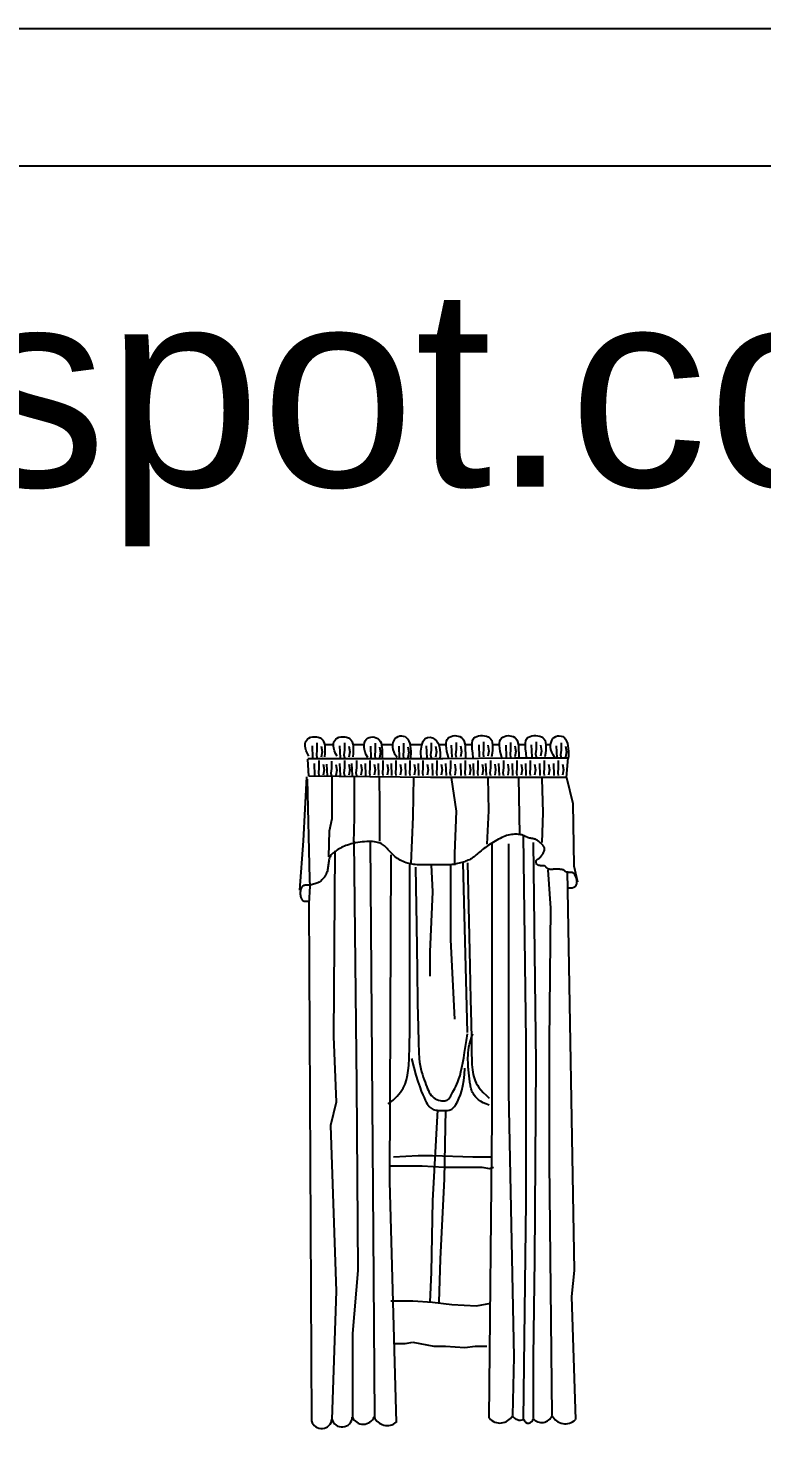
# Model space of a CAD drawing. Header units: inches. Extents: x 3.4 to 45.9, y 7.2 to 32.
# Drawn here: x 32.403 to 34.196, y 28.547 to 32.034 of the extents above; entities that cross this region are included whole.
import ezdxf

# ---------------------------------------------------------------- set-up
doc = ezdxf.new("R2010")
doc.units = ezdxf.units.IN
doc.header["$MEASUREMENT"] = 0
for name, color, linetype in [('02', 2, 'Continuous'), ('4', 4, 'Continuous'), ('kadrbm', 4, 'Continuous')]:
    doc.layers.add(name, color=color, linetype=linetype)
doc.styles.add('bmmm', font='swissel.ttf')

# ---------------------------------------------------------------- blocks, each defined once
blk = doc.blocks.new('kadrbm')
at = {"layer": 'kadrbm', "color": 4}
blk.add_lwpolyline([(0, 0), (0, 24.7972), (21, 24.7972), (21, 0), (0, 0)], close=True, dxfattribs=at)
blk.add_lwpolyline([(20.6631, 0.3257), (20.6631, 24.4603), (0.3369, 24.4603), (0.3369, 0.3257), (20.6631, 0.3257)], dxfattribs=at)
at = {"layer": 'kadrbm', "color": 211, "true_color": 0xf674fb, "style": 'bmmm'}
blk.add_text('www.cad-libraries.blogspot.com', height=0.485134, dxfattribs=at).set_placement((0.5726, 23.6772))

msp = doc.modelspace()

# ---------------------------------------------------------------- linework, layer by layer
at = {"layer": '02'}
for p, q in [((33.0967, 30.2802), (33.0979, 30.2507)), ((33.1085, 30.2696), (33.1073, 30.2578)), ((33.1085, 30.2872), (33.1085, 30.2696)), ((33.1191, 30.279), (33.1214, 30.2648)), ((33.1214, 30.2648), (33.1191, 30.2519)), ((33.1638, 30.2802), (33.165, 30.2507)), ((33.1756, 30.2696), (33.1745, 30.2578)), ((33.1756, 30.2872), (33.1756, 30.2696)), ((33.1862, 30.279), (33.1886, 30.2648)), ((33.1886, 30.2648), (33.1862, 30.2519)), ((33.2392, 30.279), (33.2404, 30.2495)), ((33.251, 30.2684), (33.2498, 30.2566)), ((33.251, 30.286), (33.251, 30.2684)), ((33.2616, 30.2778), (33.264, 30.2637)), ((33.264, 30.2637), (33.2616, 30.2507)), ((33.3087, 30.279), (33.3099, 30.2495)), ((33.3205, 30.2684), (33.3193, 30.2566)), ((33.3205, 30.286), (33.3205, 30.2684)), ((33.3311, 30.2778), (33.3335, 30.2637)), ((33.3335, 30.2637), (33.3311, 30.2507)), ((33.3631, 30.2475), (33.3628, 30.2667)), ((33.3759, 30.2802), (33.3771, 30.2507)), ((33.3877, 30.2696), (33.3865, 30.2578)), ((33.3877, 30.2872), (33.3877, 30.2696)), ((33.3983, 30.279), (33.4006, 30.2648)), ((33.4006, 30.2648), (33.3983, 30.2519)), ((33.4371, 30.2813), (33.4383, 30.2519)), ((33.4489, 30.2707), (33.4477, 30.259)), ((33.4489, 30.2884), (33.4489, 30.2707)), ((33.4595, 30.2802), (33.4619, 30.266)), ((33.4619, 30.266), (33.4595, 30.2531)), ((33.5043, 30.2825), (33.5055, 30.2531)), ((33.5161, 30.2719), (33.5149, 30.2601)), ((33.5161, 30.2896), (33.5161, 30.2719)), ((33.5267, 30.2813), (33.529, 30.2672)), ((33.529, 30.2672), (33.5267, 30.2542)), ((33.5703, 30.2813), (33.5714, 30.2519)), ((33.582, 30.2707), (33.5809, 30.259)), ((33.582, 30.2884), (33.582, 30.2707)), ((33.5926, 30.2802), (33.595, 30.266)), ((33.595, 30.266), (33.5926, 30.2531)), ((33.6327, 30.2825), (33.6339, 30.2531)), ((33.6445, 30.2719), (33.6433, 30.2601)), ((33.6445, 30.2896), (33.6445, 30.2719)), ((33.6551, 30.2813), (33.6574, 30.2672)), ((33.6574, 30.2672), (33.6551, 30.2542)), ((33.6939, 30.2802), (33.6951, 30.2507)), ((33.7057, 30.2696), (33.7045, 30.2578)), ((33.7057, 30.2872), (33.7057, 30.2696)), ((33.7163, 30.279), (33.7187, 30.2648)), ((33.7187, 30.2648), (33.7163, 30.2519)), ((33.1014, 30.2366), (33.1026, 30.2072)), ((33.1073, 30.2578), (33.1085, 30.2507)), ((33.1132, 30.2437), (33.1132, 30.226)), ((33.1238, 30.2354), (33.1262, 30.2213)), ((33.132, 30.2354), (33.1332, 30.206)), ((33.1438, 30.2425), (33.1438, 30.2248)), ((33.1544, 30.2342), (33.1568, 30.2201)), ((33.1638, 30.2366), (33.165, 30.2072)), ((33.1745, 30.2578), (33.1756, 30.2507)), ((33.1756, 30.2437), (33.1756, 30.226)), ((33.1862, 30.2354), (33.1886, 30.2213)), ((33.1933, 30.2366), (33.1945, 30.2072)), ((33.2051, 30.2437), (33.2051, 30.226)), ((33.2157, 30.2354), (33.218, 30.2213)), ((33.2263, 30.2366), (33.2275, 30.2072)), ((33.2381, 30.2437), (33.2381, 30.226)), ((33.2487, 30.2354), (33.251, 30.2213)), ((33.2498, 30.2566), (33.251, 30.2495)), ((33.2581, 30.2366), (33.2593, 30.2072)), ((33.2699, 30.2437), (33.2699, 30.226)), ((33.2805, 30.2354), (33.2828, 30.2213)), ((33.2899, 30.2366), (33.2911, 30.2072)), ((33.3017, 30.2437), (33.3017, 30.226)), ((33.3123, 30.2354), (33.3146, 30.2213)), ((33.3193, 30.2566), (33.3205, 30.2495)), ((33.3241, 30.2366), (33.3252, 30.2072)), ((33.3358, 30.2437), (33.3358, 30.226)), ((33.3464, 30.2354), (33.3488, 30.2213)), ((33.3559, 30.2366), (33.357, 30.2072)), ((33.3676, 30.2437), (33.3676, 30.226)), ((33.3782, 30.2354), (33.3806, 30.2213)), ((33.3865, 30.2578), (33.3877, 30.2507)), ((33.39, 30.2366), (33.3912, 30.2072)), ((33.4018, 30.2437), (33.4018, 30.226)), ((33.4124, 30.2354), (33.4148, 30.2213)), ((33.423, 30.2366), (33.4242, 30.2072)), ((33.431, 30.2475), (33.4283, 30.2575)), ((33.4348, 30.2437), (33.4348, 30.226)), ((33.4454, 30.2354), (33.4477, 30.2213)), ((33.4477, 30.259), (33.4489, 30.2519)), ((33.4595, 30.2366), (33.4607, 30.2072)), ((33.4713, 30.2437), (33.4713, 30.226)), ((33.4819, 30.2354), (33.4843, 30.2213)), ((33.4902, 30.2366), (33.4913, 30.2072)), ((33.5019, 30.2437), (33.5019, 30.226)), ((33.5125, 30.2354), (33.5149, 30.2213)), ((33.5149, 30.2601), (33.5161, 30.2531)), ((33.5208, 30.2366), (33.522, 30.2072)), ((33.5326, 30.2437), (33.5326, 30.226)), ((33.5432, 30.2354), (33.5455, 30.2213)), ((33.5526, 30.2366), (33.5538, 30.2072)), ((33.5614, 30.2475), (33.5587, 30.2575)), ((33.5644, 30.2437), (33.5644, 30.226)), ((33.575, 30.2354), (33.5773, 30.2213)), ((33.5809, 30.259), (33.582, 30.2519)), ((33.5856, 30.2366), (33.5867, 30.2072)), ((33.5973, 30.2437), (33.5973, 30.226)), ((33.608, 30.2354), (33.6103, 30.2213)), ((33.6186, 30.2366), (33.6197, 30.2072)), ((33.6303, 30.2437), (33.6303, 30.226)), ((33.6409, 30.2354), (33.6433, 30.2213)), ((33.6433, 30.2601), (33.6445, 30.2531)), ((33.6527, 30.2366), (33.6539, 30.2072)), ((33.6645, 30.2437), (33.6645, 30.226)), ((33.6751, 30.2354), (33.6775, 30.2213)), ((33.6869, 30.2366), (33.6881, 30.2072)), ((33.6987, 30.2437), (33.6987, 30.226)), ((33.7045, 30.2578), (33.7057, 30.2507)), ((33.7093, 30.2354), (33.7116, 30.2213)), ((33.0846, 30.1986), (33.09, 29.9542)), ((33.3861, 30.2027), (33.0887, 30.2054)), ((33.1132, 30.226), (33.112, 30.2142)), ((33.112, 30.2142), (33.1132, 30.2072)), ((33.1262, 30.2213), (33.1238, 30.2083)), ((33.1438, 30.2248), (33.1426, 30.213)), ((33.1426, 30.213), (33.1438, 30.206)), ((33.1457, 30.1022), (33.1457, 30.204)), ((33.1568, 30.2201), (33.1544, 30.2072)), ((33.1756, 30.226), (33.1745, 30.2142)), ((33.1745, 30.2142), (33.1756, 30.2072)), ((33.1886, 30.2213), (33.1862, 30.2083)), ((33.2001, 30.1049), (33.2001, 30.2054)), ((33.2051, 30.226), (33.2039, 30.2142)), ((33.2039, 30.2142), (33.2051, 30.2072)), ((33.218, 30.2213), (33.2157, 30.2083)), ((33.2381, 30.226), (33.2369, 30.2142)), ((33.2369, 30.2142), (33.2381, 30.2072)), ((33.251, 30.2213), (33.2487, 30.2083)), ((33.2625, 30.1375), (33.2612, 30.2027)), ((33.2699, 30.226), (33.2687, 30.2142)), ((33.2687, 30.2142), (33.2699, 30.2072)), ((33.2828, 30.2213), (33.2805, 30.2083)), ((33.3017, 30.226), (33.3005, 30.2142)), ((33.3005, 30.2142), (33.3017, 30.2072)), ((33.3146, 30.2213), (33.3123, 30.2083)), ((33.3358, 30.226), (33.3347, 30.2142)), ((33.3347, 30.2142), (33.3358, 30.2072)), ((33.344, 30.1063), (33.3454, 30.204)), ((33.3488, 30.2213), (33.3464, 30.2083)), ((33.3676, 30.226), (33.3665, 30.2142)), ((33.3665, 30.2142), (33.3676, 30.2072)), ((33.3806, 30.2213), (33.3782, 30.2083)), ((33.7176, 30.2027), (33.3861, 30.2027)), ((33.4018, 30.226), (33.4006, 30.2142)), ((33.4006, 30.2142), (33.4018, 30.2072)), ((33.4148, 30.2213), (33.4124, 30.2083)), ((33.4348, 30.226), (33.4336, 30.2142)), ((33.4336, 30.2142), (33.4348, 30.2072)), ((33.4364, 30.2027), (33.4486, 30.1198)), ((33.4477, 30.2213), (33.4454, 30.2083)), ((33.4713, 30.226), (33.4701, 30.2142)), ((33.4701, 30.2142), (33.4713, 30.2072)), ((33.4843, 30.2213), (33.4819, 30.2083)), ((33.5019, 30.226), (33.5008, 30.2142)), ((33.5008, 30.2142), (33.5019, 30.2072)), ((33.5149, 30.2213), (33.5125, 30.2083)), ((33.5288, 30.1212), (33.5274, 30.2027)), ((33.5326, 30.226), (33.5314, 30.2142)), ((33.5314, 30.2142), (33.5326, 30.2072)), ((33.5455, 30.2213), (33.5432, 30.2083)), ((33.5644, 30.226), (33.5632, 30.2142)), ((33.5632, 30.2142), (33.5644, 30.2072)), ((33.5773, 30.2213), (33.575, 30.2083)), ((33.5973, 30.226), (33.5962, 30.2142)), ((33.5962, 30.2142), (33.5973, 30.2072)), ((33.6048, 30.0628), (33.6021, 30.2027)), ((33.6103, 30.2213), (33.608, 30.2083)), ((33.6303, 30.226), (33.6292, 30.2142)), ((33.6292, 30.2142), (33.6303, 30.2072)), ((33.6433, 30.2213), (33.6409, 30.2083)), ((33.6619, 30.1158), (33.6592, 30.1999)), ((33.6645, 30.226), (33.6633, 30.2142)), ((33.6633, 30.2142), (33.6645, 30.2072)), ((33.6775, 30.2213), (33.6751, 30.2083)), ((33.6987, 30.226), (33.6975, 30.2142)), ((33.6975, 30.2142), (33.6987, 30.2072)), ((33.7116, 30.2213), (33.7093, 30.2083)), ((33.2625, 30.0465), (33.2625, 30.1375)), ((33.1389, 30.0723), (33.1457, 30.1022)), ((33.1987, 30.0424), (33.2001, 30.1049)), ((33.3386, 29.9922), (33.344, 30.1063)), ((33.4486, 30.1198), (33.4446, 30.0167)), ((33.5247, 30.0397), (33.5288, 30.1212)), ((33.6592, 30.0438), (33.6619, 30.1158)), ((33.1376, 30.0085), (33.1389, 30.0723)), ((33.5567, 30.0536), (33.5527, 30.0515)), ((33.5606, 30.0556), (33.5567, 30.0536)), ((33.5646, 30.0574), (33.5606, 30.0556)), ((33.5685, 30.0589), (33.5646, 30.0574)), ((33.5724, 30.0603), (33.5685, 30.0589)), ((33.5763, 30.0615), (33.5724, 30.0603)), ((33.5802, 30.0624), (33.5763, 30.0615)), ((33.5841, 30.063), (33.5802, 30.0624)), ((33.5879, 30.0634), (33.5841, 30.063)), ((33.5915, 30.0637), (33.5879, 30.0634)), ((33.5951, 30.0638), (33.5915, 30.0637)), ((33.5984, 30.0637), (33.5951, 30.0638)), ((33.6015, 30.0634), (33.5984, 30.0637)), ((33.6044, 30.063), (33.6015, 30.0634)), ((33.607, 30.0626), (33.6044, 30.063)), ((33.6093, 30.062), (33.607, 30.0626)), ((33.6113, 30.0614), (33.6093, 30.062)), ((33.6132, 30.0607), (33.6113, 30.0614)), ((33.6149, 30.06), (33.6132, 30.0607)), ((33.6204, 29.5587), (33.6137, 30.0603)), ((33.6164, 30.0593), (33.6149, 30.06)), ((33.6178, 30.0585), (33.6164, 30.0593)), ((33.6191, 30.0578), (33.6178, 30.0585)), ((33.6204, 30.0572), (33.6191, 30.0578)), ((33.6216, 30.0566), (33.6204, 30.0572)), ((33.6227, 30.056), (33.6216, 30.0566)), ((33.6239, 30.0555), (33.6227, 30.056)), ((33.6251, 30.055), (33.6239, 30.0555)), ((33.6264, 30.0546), (33.6251, 30.055)), ((33.6277, 30.0543), (33.6264, 30.0546)), ((33.6291, 30.054), (33.6277, 30.0543)), ((33.6306, 30.0538), (33.6291, 30.054)), ((33.6321, 30.0536), (33.6306, 30.0538)), ((33.6338, 30.0534), (33.6321, 30.0536)), ((33.6355, 30.0531), (33.6338, 30.0534)), ((33.6373, 30.0528), (33.6355, 30.0531)), ((33.1496, 30.0191), (33.1473, 30.0172)), ((33.152, 30.0235), (33.1487, 29.5688)), ((33.152, 30.021), (33.1496, 30.0191)), ((33.1545, 30.0227), (33.152, 30.021)), ((33.1572, 30.0245), (33.1545, 30.0227)), ((33.16, 30.0262), (33.1572, 30.0245)), ((33.1628, 30.0279), (33.16, 30.0262)), ((33.1658, 30.0295), (33.1628, 30.0279)), ((33.1689, 30.0312), (33.1658, 30.0295)), ((33.1721, 30.0328), (33.1689, 30.0312)), ((33.1756, 30.0344), (33.1721, 30.0328)), ((33.1794, 30.036), (33.1756, 30.0344)), ((33.1834, 30.0374), (33.1794, 30.036)), ((33.1878, 30.0388), (33.1834, 30.0374)), ((33.1926, 30.0401), (33.1878, 30.0388)), ((33.1977, 30.0414), (33.1926, 30.0401)), ((33.203, 30.0425), (33.1977, 30.0414)), ((33.1989, 30.0469), (33.2055, 29.4517)), ((33.2084, 30.0434), (33.203, 30.0425)), ((33.2139, 30.0443), (33.2084, 30.0434)), ((33.2194, 30.045), (33.2139, 30.0443)), ((33.2249, 30.0455), (33.2194, 30.045)), ((33.2302, 30.0458), (33.2249, 30.0455)), ((33.2352, 30.046), (33.2302, 30.0458)), ((33.24, 30.046), (33.2352, 30.046)), ((33.239, 30.0469), (33.2457, 29.0872)), ((33.2446, 30.0457), (33.24, 30.046)), ((33.2489, 30.0453), (33.2446, 30.0457)), ((33.253, 30.0447), (33.2489, 30.0453)), ((33.2567, 30.0439), (33.253, 30.0447)), ((33.2602, 30.0429), (33.2567, 30.0439)), ((33.2634, 30.0418), (33.2602, 30.0429)), ((33.2664, 30.0404), (33.2634, 30.0418)), ((33.269, 30.0389), (33.2664, 30.0404)), ((33.2715, 30.0372), (33.269, 30.0389)), ((33.2738, 30.0353), (33.2715, 30.0372)), ((33.276, 30.0333), (33.2738, 30.0353)), ((33.2781, 30.0312), (33.276, 30.0333)), ((33.2801, 30.0289), (33.2781, 30.0312)), ((33.2822, 30.0266), (33.2801, 30.0289)), ((33.2844, 30.0242), (33.2822, 30.0266)), ((33.2866, 30.0217), (33.2844, 30.0242)), ((33.2889, 30.0192), (33.2866, 30.0217)), ((33.2914, 30.0167), (33.2889, 30.0192)), ((33.507, 30.0208), (33.504, 30.0181)), ((33.5101, 30.0234), (33.507, 30.0208)), ((33.5134, 30.0262), (33.5101, 30.0234)), ((33.5169, 30.0289), (33.5134, 30.0262)), ((33.5206, 30.0316), (33.5169, 30.0289)), ((33.5244, 30.0343), (33.5206, 30.0316)), ((33.5283, 30.0369), (33.5244, 30.0343)), ((33.5323, 30.0395), (33.5283, 30.0369)), ((33.5364, 30.0421), (33.5323, 30.0395)), ((33.5405, 30.0446), (33.5364, 30.0421)), ((33.5368, 29.3681), (33.5368, 30.0402)), ((33.5446, 30.047), (33.5405, 30.0446)), ((33.5487, 30.0493), (33.5446, 30.047)), ((33.5527, 30.0515), (33.5487, 30.0493)), ((33.5769, 30.0402), (33.5769, 29.4317)), ((33.6371, 30.0436), (33.6438, 29.5052)), ((33.6391, 30.0525), (33.6373, 30.0528)), ((33.6409, 30.0519), (33.6391, 30.0525)), ((33.6427, 30.0513), (33.6409, 30.0519)), ((33.6444, 30.0504), (33.6427, 30.0513)), ((33.6462, 30.0494), (33.6444, 30.0504)), ((33.6479, 30.0483), (33.6462, 30.0494)), ((33.6496, 30.047), (33.6479, 30.0483)), ((33.6512, 30.0457), (33.6496, 30.047)), ((33.6529, 30.0443), (33.6512, 30.0457)), ((33.6545, 30.0429), (33.6529, 30.0443)), ((33.656, 30.0415), (33.6545, 30.0429)), ((33.6575, 30.0402), (33.656, 30.0415)), ((33.6589, 30.0389), (33.6575, 30.0402)), ((33.6603, 30.0376), (33.6589, 30.0389)), ((33.6615, 30.0362), (33.6603, 30.0376)), ((33.6626, 30.0348), (33.6615, 30.0362)), ((33.6618, 30.0169), (33.6627, 30.0188)), ((33.6635, 30.0334), (33.6626, 30.0348)), ((33.6627, 30.0188), (33.6635, 30.0208)), ((33.6641, 30.0319), (33.6635, 30.0334)), ((33.6635, 30.0208), (33.6641, 30.0227)), ((33.6646, 30.0302), (33.6641, 30.0319)), ((33.6641, 30.0227), (33.6646, 30.0247)), ((33.6648, 30.0285), (33.6646, 30.0302)), ((33.6646, 30.0247), (33.6648, 30.0266)), ((33.6648, 30.0266), (33.6648, 30.0285)), ((33.1359, 29.9857), (33.1355, 29.9829)), ((33.1362, 29.9886), (33.1359, 29.9857)), ((33.1366, 29.9915), (33.1362, 29.9886)), ((33.1369, 29.9944), (33.1366, 29.9915)), ((33.1374, 29.9973), (33.1369, 29.9944)), ((33.1379, 30.0002), (33.1374, 29.9973)), ((33.1386, 30.003), (33.1379, 30.0002)), ((33.1395, 30.0057), (33.1386, 30.003)), ((33.1406, 30.0083), (33.1395, 30.0057)), ((33.1419, 30.0108), (33.1406, 30.0083)), ((33.1434, 30.0131), (33.1419, 30.0108)), ((33.1453, 30.0152), (33.1434, 30.0131)), ((33.1473, 30.0172), (33.1453, 30.0152)), ((33.2892, 30.0135), (33.2858, 29.2143)), ((33.2939, 30.0142), (33.2914, 30.0167)), ((33.2966, 30.0117), (33.2939, 30.0142)), ((33.2994, 30.0093), (33.2966, 30.0117)), ((33.3024, 30.0069), (33.2994, 30.0093)), ((33.3055, 30.0047), (33.3024, 30.0069)), ((33.3088, 30.0026), (33.3055, 30.0047)), ((33.3122, 30.0006), (33.3088, 30.0026)), ((33.3157, 29.9987), (33.3122, 30.0006)), ((33.3193, 29.997), (33.3157, 29.9987)), ((33.3229, 29.9955), (33.3193, 29.997)), ((33.3266, 29.9941), (33.3229, 29.9955)), ((33.3302, 29.9929), (33.3266, 29.9941)), ((33.3339, 29.9919), (33.3302, 29.9929)), ((33.3375, 29.991), (33.3339, 29.9919)), ((33.336, 29.8462), (33.336, 29.9934)), ((33.3413, 29.9904), (33.3375, 29.991)), ((33.3451, 29.9898), (33.3413, 29.9904)), ((33.3491, 29.9894), (33.3451, 29.9898)), ((33.3533, 29.9891), (33.3491, 29.9894)), ((33.3494, 29.9834), (33.3516, 29.8409)), ((33.3577, 29.9889), (33.3533, 29.9891)), ((33.3624, 29.9888), (33.3577, 29.9889)), ((33.3674, 29.9888), (33.3624, 29.9888)), ((33.3726, 29.9888), (33.3674, 29.9888)), ((33.378, 29.9888), (33.3726, 29.9888)), ((33.3835, 29.9888), (33.378, 29.9888)), ((33.389, 29.9889), (33.3835, 29.9888)), ((33.3878, 29.9892), (33.391, 29.9226)), ((33.3945, 29.989), (33.389, 29.9889)), ((33.3998, 29.989), (33.3945, 29.989)), ((33.4049, 29.989), (33.3998, 29.989)), ((33.4098, 29.989), (33.4049, 29.989)), ((33.4144, 29.989), (33.4098, 29.989)), ((33.4188, 29.989), (33.4144, 29.989)), ((33.423, 29.9889), (33.4188, 29.989)), ((33.4271, 29.989), (33.423, 29.9889)), ((33.431, 29.989), (33.4271, 29.989)), ((33.4348, 29.9892), (33.431, 29.989)), ((33.4384, 29.9895), (33.4348, 29.9892)), ((33.4354, 29.9892), (33.4354, 29.8052)), ((33.4421, 29.9899), (33.4384, 29.9895)), ((33.4456, 29.9904), (33.4421, 29.9899)), ((33.4446, 30.0167), (33.4446, 29.9881)), ((33.4491, 29.991), (33.4456, 29.9904)), ((33.4526, 29.9918), (33.4491, 29.991)), ((33.456, 29.9926), (33.4526, 29.9918)), ((33.4593, 29.9934), (33.456, 29.9926)), ((33.4626, 29.9944), (33.4593, 29.9934)), ((33.4658, 29.9954), (33.4626, 29.9944)), ((33.469, 29.9964), (33.4658, 29.9954)), ((33.4765, 29.5788), (33.4665, 29.9934)), ((33.4722, 29.9975), (33.469, 29.9964)), ((33.4753, 29.9987), (33.4722, 29.9975)), ((33.4784, 30), (33.4753, 29.9987)), ((33.4765, 29.9934), (33.4798, 29.8509)), ((33.4814, 30.0014), (33.4784, 30)), ((33.4843, 30.0029), (33.4814, 30.0014)), ((33.4872, 30.0046), (33.4843, 30.0029)), ((33.4901, 30.0065), (33.4872, 30.0046)), ((33.4928, 30.0085), (33.4901, 30.0065)), ((33.4956, 30.0107), (33.4928, 30.0085)), ((33.4983, 30.0131), (33.4956, 30.0107)), ((33.5011, 30.0156), (33.4983, 30.0131)), ((33.504, 30.0181), (33.5011, 30.0156)), ((33.6444, 29.9975), (33.6445, 29.9982)), ((33.6444, 29.9968), (33.6444, 29.9975)), ((33.6444, 29.9961), (33.6444, 29.9968)), ((33.6445, 29.9953), (33.6444, 29.9961)), ((33.6445, 29.9982), (33.6446, 29.9988)), ((33.6447, 29.9945), (33.6445, 29.9953)), ((33.6446, 29.9988), (33.6448, 29.9994)), ((33.6449, 29.9936), (33.6447, 29.9945)), ((33.6448, 29.9994), (33.6451, 29.9999)), ((33.6451, 29.9927), (33.6449, 29.9936)), ((33.6451, 29.9999), (33.6455, 30.0004)), ((33.6454, 29.9918), (33.6451, 29.9927)), ((33.6458, 29.991), (33.6454, 29.9918)), ((33.6455, 30.0004), (33.646, 30.0009)), ((33.6463, 29.9901), (33.6458, 29.991)), ((33.646, 30.0009), (33.6466, 30.0013)), ((33.6469, 29.9894), (33.6463, 29.9901)), ((33.6466, 30.0013), (33.6472, 30.0018)), ((33.6475, 29.9887), (33.6469, 29.9894)), ((33.6472, 30.0018), (33.648, 30.0024)), ((33.6483, 29.9881), (33.6475, 29.9887)), ((33.648, 30.0024), (33.6488, 30.003)), ((33.6492, 29.9877), (33.6483, 29.9881)), ((33.6488, 30.003), (33.6497, 30.0036)), ((33.6502, 29.9874), (33.6492, 29.9877)), ((33.6497, 30.0036), (33.6508, 30.0044)), ((33.6513, 29.9871), (33.6502, 29.9874)), ((33.6508, 30.0044), (33.652, 30.0053)), ((33.6525, 29.987), (33.6513, 29.9871)), ((33.652, 30.0053), (33.6532, 30.0064)), ((33.6538, 29.9869), (33.6525, 29.987)), ((33.6532, 30.0064), (33.6545, 30.0075)), ((33.655, 29.9868), (33.6538, 29.9869)), ((33.6545, 30.0075), (33.6558, 30.0088)), ((33.6563, 29.9868), (33.655, 29.9868)), ((33.6558, 30.0088), (33.6571, 30.0102)), ((33.6576, 29.9868), (33.6563, 29.9868)), ((33.6571, 30.0102), (33.6584, 30.0117)), ((33.6589, 29.9868), (33.6576, 29.9868)), ((33.6584, 30.0117), (33.6596, 30.0133)), ((33.6601, 29.9868), (33.6589, 29.9868)), ((33.6596, 30.0133), (33.6608, 30.0151)), ((33.6613, 29.9867), (33.6601, 29.9868)), ((33.6608, 30.0151), (33.6618, 30.0169)), ((33.6624, 29.9866), (33.6613, 29.9867)), ((33.6635, 29.9865), (33.6624, 29.9866)), ((33.6646, 29.9862), (33.6635, 29.9865)), ((33.6655, 29.9859), (33.6646, 29.9862)), ((33.6664, 29.9854), (33.6655, 29.9859)), ((33.6672, 29.9849), (33.6664, 29.9854)), ((33.668, 29.9842), (33.6672, 29.9849)), ((33.6687, 29.9835), (33.668, 29.9842)), ((33.6693, 29.9827), (33.6687, 29.9835)), ((33.1323, 29.9693), (33.1312, 29.9666)), ((33.1332, 29.972), (33.1323, 29.9693)), ((33.134, 29.9746), (33.1332, 29.972)), ((33.1346, 29.9774), (33.134, 29.9746)), ((33.1351, 29.9801), (33.1346, 29.9774)), ((33.1355, 29.9829), (33.1351, 29.9801)), ((33.67, 29.9819), (33.6693, 29.9827)), ((33.6707, 29.9811), (33.67, 29.9819)), ((33.6713, 29.9804), (33.6707, 29.9811)), ((33.6721, 29.9798), (33.6713, 29.9804)), ((33.6729, 29.9792), (33.6721, 29.9798)), ((33.6737, 29.9788), (33.6729, 29.9792)), ((33.6747, 29.9784), (33.6737, 29.9788)), ((33.6806, 29.8831), (33.6739, 29.9767)), ((33.6757, 29.9782), (33.6747, 29.9784)), ((33.6768, 29.978), (33.6757, 29.9782)), ((33.678, 29.9778), (33.6768, 29.978)), ((33.6793, 29.9778), (33.678, 29.9778)), ((33.6807, 29.9777), (33.6793, 29.9778)), ((33.6822, 29.9778), (33.6807, 29.9777)), ((33.6838, 29.9778), (33.6822, 29.9778)), ((33.6855, 29.9779), (33.6838, 29.9778)), ((33.6872, 29.978), (33.6855, 29.9779)), ((33.6891, 29.978), (33.6872, 29.978)), ((33.6911, 29.9781), (33.6891, 29.978)), ((33.6931, 29.9782), (33.6911, 29.9781)), ((33.6952, 29.9782), (33.6931, 29.9782)), ((33.6973, 29.9782), (33.6952, 29.9782)), ((33.6995, 29.9781), (33.6973, 29.9782)), ((33.7016, 29.978), (33.6995, 29.9781)), ((33.7037, 29.9778), (33.7016, 29.978)), ((33.7058, 29.9775), (33.7037, 29.9778)), ((33.7076, 29.9772), (33.7058, 29.9775)), ((33.7093, 29.9768), (33.7076, 29.9772)), ((33.7108, 29.9764), (33.7093, 29.9768)), ((33.712, 29.9758), (33.7108, 29.9764)), ((33.391, 29.9226), (33.3846, 29.7766)), ((33.6773, 29.5554), (33.6806, 29.8831)), ((33.336, 29.7323), (33.336, 29.8462)), ((33.4798, 29.8509), (33.4823, 29.7412)), ((33.3516, 29.8409), (33.3533, 29.7314)), ((33.3846, 29.7766), (33.3846, 29.7164)), ((33.4354, 29.8052), (33.4449, 29.6116)), ((33.4823, 29.7412), (33.4841, 29.6598)), ((33.3358, 29.6471), (33.336, 29.7323)), ((33.3533, 29.7314), (33.3546, 29.6502)), ((33.3355, 29.5858), (33.3358, 29.6471)), ((33.3546, 29.6502), (33.3557, 29.5927)), ((33.4841, 29.6598), (33.4854, 29.602)), ((33.4854, 29.602), (33.4862, 29.5633)), ((33.1487, 29.5688), (33.1554, 29.4083)), ((33.335, 29.5438), (33.3355, 29.5858)), ((33.3557, 29.5927), (33.3566, 29.5542)), ((33.4741, 29.5595), (33.4765, 29.5754)), ((33.4838, 29.5585), (33.4865, 29.5668)), ((33.4865, 29.5668), (33.4899, 29.5754)), ((33.3343, 29.5163), (33.335, 29.5438)), ((33.3566, 29.5542), (33.3574, 29.5301)), ((33.3574, 29.5301), (33.3583, 29.5157)), ((33.4674, 29.517), (33.4695, 29.5303)), ((33.4695, 29.5303), (33.4718, 29.5445)), ((33.4718, 29.5445), (33.4741, 29.5595)), ((33.4785, 29.5291), (33.4792, 29.5359)), ((33.4792, 29.5359), (33.4803, 29.5431)), ((33.4803, 29.5431), (33.4818, 29.5506)), ((33.4818, 29.5506), (33.4838, 29.5585)), ((33.4862, 29.5633), (33.4866, 29.5391)), ((33.4866, 29.5391), (33.4869, 29.5247)), ((33.6204, 29.1642), (33.6204, 29.5587)), ((33.6773, 29.2611), (33.6773, 29.5554)), ((33.3318, 29.486), (33.3332, 29.4986)), ((33.3332, 29.4986), (33.3343, 29.5163)), ((33.3394, 29.5153), (33.3453, 29.4933)), ((33.3583, 29.5157), (33.3594, 29.5063)), ((33.3594, 29.5063), (33.3608, 29.4982)), ((33.3608, 29.4982), (33.3625, 29.4904)), ((33.463, 29.4933), (33.4652, 29.5046)), ((33.4652, 29.5046), (33.4674, 29.517)), ((33.4779, 29.5169), (33.4781, 29.5228)), ((33.4779, 29.5115), (33.4779, 29.5169)), ((33.478, 29.5065), (33.4779, 29.5115)), ((33.4781, 29.5019), (33.478, 29.5065)), ((33.4781, 29.5228), (33.4785, 29.5291)), ((33.4784, 29.4975), (33.4781, 29.5019)), ((33.4787, 29.4934), (33.4784, 29.4975)), ((33.4869, 29.5247), (33.4871, 29.5155)), ((33.4871, 29.5155), (33.4874, 29.5078)), ((33.4874, 29.5078), (33.4877, 29.5006)), ((33.4877, 29.5006), (33.4882, 29.494)), ((33.6438, 29.5052), (33.6405, 29.0237)), ((33.3241, 29.4529), (33.3275, 29.4636)), ((33.3275, 29.4636), (33.33, 29.4746)), ((33.33, 29.4746), (33.3318, 29.486)), ((33.3453, 29.4933), (33.3507, 29.4746)), ((33.3507, 29.4746), (33.3556, 29.4591)), ((33.3625, 29.4904), (33.3644, 29.4831)), ((33.3644, 29.4831), (33.3664, 29.4761)), ((33.3664, 29.4761), (33.3685, 29.4695)), ((33.3685, 29.4695), (33.3707, 29.4632)), ((33.3707, 29.4632), (33.3729, 29.4573)), ((33.4534, 29.4585), (33.4559, 29.4656)), ((33.4559, 29.4656), (33.4584, 29.4737)), ((33.4584, 29.4737), (33.4608, 29.483)), ((33.4608, 29.483), (33.463, 29.4933)), ((33.4656, 29.4487), (33.4679, 29.4618)), ((33.4679, 29.4618), (33.4693, 29.4762)), ((33.4693, 29.4762), (33.4698, 29.4919)), ((33.4791, 29.4894), (33.4787, 29.4934)), ((33.4795, 29.4856), (33.4791, 29.4894)), ((33.4799, 29.4818), (33.4795, 29.4856)), ((33.4803, 29.4781), (33.4799, 29.4818)), ((33.4807, 29.4743), (33.4803, 29.4781)), ((33.4811, 29.4706), (33.4807, 29.4743)), ((33.4816, 29.467), (33.4811, 29.4706)), ((33.482, 29.4634), (33.4816, 29.467)), ((33.4824, 29.46), (33.482, 29.4634)), ((33.4882, 29.494), (33.4888, 29.4878)), ((33.4888, 29.4878), (33.4896, 29.4819)), ((33.4896, 29.4819), (33.4906, 29.4763)), ((33.4906, 29.4763), (33.4919, 29.4709)), ((33.4919, 29.4709), (33.4935, 29.4657)), ((33.4935, 29.4657), (33.4955, 29.4604)), ((33.4955, 29.4604), (33.498, 29.4552)), ((33.2055, 29.4517), (33.2089, 28.997)), ((33.3051, 29.4231), (33.3132, 29.4327)), ((33.3132, 29.4327), (33.3194, 29.4426)), ((33.3194, 29.4426), (33.3241, 29.4529)), ((33.3556, 29.4591), (33.3599, 29.4462)), ((33.3599, 29.4462), (33.3638, 29.4355)), ((33.3638, 29.4355), (33.3674, 29.4269)), ((33.3674, 29.4269), (33.3705, 29.4197)), ((33.3729, 29.4573), (33.3751, 29.4517)), ((33.3751, 29.4517), (33.3771, 29.4464)), ((33.3771, 29.4464), (33.3791, 29.4415)), ((33.3791, 29.4415), (33.3811, 29.4369)), ((33.3811, 29.4369), (33.3833, 29.4326)), ((33.3833, 29.4326), (33.3856, 29.4287)), ((33.3856, 29.4287), (33.3881, 29.4252)), ((33.4358, 29.4243), (33.4374, 29.4273)), ((33.4374, 29.4273), (33.4392, 29.4305)), ((33.4392, 29.4305), (33.4412, 29.434)), ((33.4412, 29.434), (33.4434, 29.4378)), ((33.4434, 29.4378), (33.4458, 29.442)), ((33.4458, 29.442), (33.4483, 29.4468)), ((33.4483, 29.4468), (33.4508, 29.4523)), ((33.4508, 29.4523), (33.4534, 29.4585)), ((33.4558, 29.4173), (33.4595, 29.4264)), ((33.4595, 29.4264), (33.4628, 29.4369)), ((33.4628, 29.4369), (33.4656, 29.4487)), ((33.4828, 29.4566), (33.4824, 29.46)), ((33.4832, 29.4534), (33.4828, 29.4566)), ((33.4837, 29.4503), (33.4832, 29.4534)), ((33.4841, 29.4474), (33.4837, 29.4503)), ((33.4847, 29.4445), (33.4841, 29.4474)), ((33.4855, 29.4416), (33.4847, 29.4445)), ((33.4864, 29.4387), (33.4855, 29.4416)), ((33.4876, 29.4356), (33.4864, 29.4387)), ((33.4891, 29.4325), (33.4876, 29.4356)), ((33.491, 29.4292), (33.4891, 29.4325)), ((33.4933, 29.4256), (33.491, 29.4292)), ((33.4962, 29.4219), (33.4933, 29.4256)), ((33.498, 29.4552), (33.501, 29.4498)), ((33.501, 29.4498), (33.5048, 29.4443)), ((33.5048, 29.4443), (33.5095, 29.4384)), ((33.5095, 29.4384), (33.5151, 29.4322)), ((33.5151, 29.4322), (33.522, 29.4255)), ((33.522, 29.4255), (33.5301, 29.4183)), ((33.5769, 29.4317), (33.5903, 28.7863)), ((33.1554, 29.4083), (33.142, 29.3514)), ((33.2825, 29.4049), (33.295, 29.4138)), ((33.295, 29.4138), (33.3051, 29.4231)), ((33.3705, 29.4197), (33.3734, 29.4138)), ((33.3734, 29.4138), (33.376, 29.4088)), ((33.376, 29.4088), (33.3784, 29.4045)), ((33.3784, 29.4045), (33.3807, 29.401)), ((33.3807, 29.401), (33.3829, 29.398)), ((33.3829, 29.398), (33.3852, 29.3956)), ((33.3852, 29.3956), (33.3876, 29.3937)), ((33.3876, 29.3937), (33.3901, 29.3922)), ((33.3881, 29.4252), (33.3909, 29.4221)), ((33.3901, 29.3922), (33.3929, 29.391)), ((33.3909, 29.4221), (33.394, 29.4194)), ((33.3929, 29.391), (33.396, 29.3901)), ((33.394, 29.4194), (33.3975, 29.4171)), ((33.3975, 29.4171), (33.4014, 29.4152)), ((33.4014, 29.4152), (33.4054, 29.4138)), ((33.4054, 29.4138), (33.4095, 29.4127)), ((33.4095, 29.4127), (33.4135, 29.4121)), ((33.4135, 29.4121), (33.4174, 29.4119)), ((33.4174, 29.4119), (33.421, 29.4121)), ((33.421, 29.4121), (33.4241, 29.4127)), ((33.4241, 29.4127), (33.4268, 29.4138)), ((33.4268, 29.4138), (33.4291, 29.4152)), ((33.4291, 29.4152), (33.431, 29.417)), ((33.431, 29.417), (33.4327, 29.4191)), ((33.4327, 29.4191), (33.4343, 29.4216)), ((33.4343, 29.4216), (33.4358, 29.4243)), ((33.4347, 29.3901), (33.438, 29.3919)), ((33.438, 29.3919), (33.4414, 29.3945)), ((33.4414, 29.3945), (33.4448, 29.3983)), ((33.4448, 29.3983), (33.4484, 29.4032)), ((33.4484, 29.4032), (33.4521, 29.4096)), ((33.4521, 29.4096), (33.4558, 29.4173)), ((33.4997, 29.4181), (33.4962, 29.4219)), ((33.5039, 29.4144), (33.4997, 29.4181)), ((33.5089, 29.4108), (33.5039, 29.4144)), ((33.5149, 29.4074), (33.5089, 29.4108)), ((33.5219, 29.4043), (33.5149, 29.4074)), ((33.5301, 29.4016), (33.5219, 29.4043)), ((33.4037, 29.3895), (33.391, 29.1674)), ((33.396, 29.3901), (33.3993, 29.3894)), ((33.3993, 29.3894), (33.4028, 29.3889)), ((33.4028, 29.3889), (33.4065, 29.3885)), ((33.4065, 29.3885), (33.4102, 29.3883)), ((33.4102, 29.3883), (33.414, 29.3882)), ((33.414, 29.3882), (33.4177, 29.3882)), ((33.4177, 29.3882), (33.4213, 29.3882)), ((33.4227, 29.3895), (33.4195, 29.2214)), ((33.4213, 29.3882), (33.4248, 29.3882)), ((33.4248, 29.3882), (33.4282, 29.3884)), ((33.4282, 29.3884), (33.4315, 29.389)), ((33.4315, 29.389), (33.4347, 29.3901)), ((33.142, 29.3514), (33.1554, 28.9468)), ((33.2894, 29.2531), (33.3656, 29.2531)), ((33.2957, 29.2753), (33.3561, 29.2785)), ((33.3561, 29.2785), (33.391, 29.2785)), ((33.3656, 29.2531), (33.4195, 29.2499)), ((33.391, 29.2785), (33.4894, 29.2753)), ((33.4894, 29.2753), (33.537, 29.2753)), ((33.684, 28.6425), (33.6773, 29.2611)), ((33.4195, 29.2214), (33.41, 29.0246)), ((33.4195, 29.2499), (33.5116, 29.2499)), ((33.5116, 29.2499), (33.5307, 29.2468)), ((33.5307, 29.2468), (33.5402, 29.2499)), ((33.391, 29.1674), (33.3878, 28.9929)), ((33.6137, 28.6325), (33.6204, 29.1642)), ((33.2457, 29.0872), (33.249, 28.6392)), ((33.41, 29.0246), (33.4068, 28.9199)), ((33.6405, 29.0237), (33.6371, 28.7863)), ((33.2089, 28.997), (33.1955, 28.8431)), ((33.3878, 28.9929), (33.3846, 28.9199)), ((33.1554, 28.9468), (33.1453, 28.6325)), ((33.2894, 28.9231), (33.3434, 28.9231)), ((33.3434, 28.9231), (33.391, 28.9199)), ((33.391, 28.9199), (33.4386, 28.9136)), ((33.4386, 28.9136), (33.4989, 28.9104)), ((33.4989, 28.9104), (33.5338, 28.9168)), ((33.1955, 28.8431), (33.1955, 28.6392)), ((33.5903, 28.7863), (33.5869, 28.6425)), ((33.6371, 28.7863), (33.6371, 28.6358))]:
    msp.add_line(p, q, dxfattribs=at)
at = {"layer": '4'}
for p, q in [((33.0854, 30.2964), (33.0889, 30.2989)), ((33.0889, 30.2989), (33.093, 30.3007)), ((33.093, 30.3007), (33.0975, 30.3017)), ((33.0975, 30.3017), (33.1023, 30.302)), ((33.1023, 30.302), (33.1072, 30.3017)), ((33.1072, 30.3017), (33.1118, 30.3007)), ((33.1118, 30.3007), (33.1161, 30.2991)), ((33.1161, 30.2991), (33.1198, 30.2969)), ((33.1547, 30.2964), (33.1581, 30.2989)), ((33.1581, 30.2989), (33.1623, 30.3007)), ((33.1623, 30.3007), (33.1668, 30.3017)), ((33.1668, 30.3017), (33.1716, 30.302)), ((33.1716, 30.302), (33.1764, 30.3017)), ((33.1764, 30.3017), (33.1811, 30.3007)), ((33.1811, 30.3007), (33.1854, 30.2991)), ((33.1854, 30.2991), (33.1891, 30.2969)), ((33.2289, 30.2954), (33.2322, 30.2982)), ((33.2322, 30.2982), (33.2361, 30.3002)), ((33.2361, 30.3002), (33.2404, 30.3013)), ((33.2404, 30.3013), (33.2449, 30.3016)), ((33.2449, 30.3016), (33.2494, 30.3011)), ((33.2494, 30.3011), (33.2537, 30.2998)), ((33.2537, 30.2998), (33.2575, 30.2977)), ((33.2575, 30.2977), (33.2608, 30.2949)), ((33.2971, 30.2932), (33.2998, 30.2974)), ((33.2998, 30.2974), (33.3031, 30.3006)), ((33.3031, 30.3006), (33.307, 30.3029)), ((33.307, 30.3029), (33.3111, 30.3042)), ((33.3111, 30.3042), (33.3155, 30.3046)), ((33.3155, 30.3046), (33.3198, 30.3039)), ((33.3198, 30.3039), (33.3239, 30.3023)), ((33.3239, 30.3023), (33.3277, 30.2997)), ((33.3277, 30.2997), (33.3309, 30.296)), ((33.3684, 30.2911), (33.3733, 30.2974)), ((33.3733, 30.2974), (33.3791, 30.3004)), ((33.3791, 30.3004), (33.3851, 30.3009)), ((33.3851, 30.3009), (33.391, 30.2994)), ((33.391, 30.2994), (33.3963, 30.2963)), ((33.4273, 30.2954), (33.4297, 30.2986)), ((33.4297, 30.2986), (33.4329, 30.3011)), ((33.4329, 30.3011), (33.4367, 30.303)), ((33.4367, 30.303), (33.4409, 30.3042)), ((33.4409, 30.3042), (33.4454, 30.3048)), ((33.4454, 30.3048), (33.4498, 30.3047)), ((33.4498, 30.3047), (33.4542, 30.3039)), ((33.4542, 30.3039), (33.4582, 30.3025)), ((33.4582, 30.3025), (33.4618, 30.3005)), ((33.4618, 30.3005), (33.4647, 30.2978)), ((33.4647, 30.2978), (33.4669, 30.2944)), ((33.4905, 30.2958), (33.4926, 30.2987)), ((33.4926, 30.2987), (33.4955, 30.301)), ((33.4955, 30.301), (33.4992, 30.3027)), ((33.4992, 30.3027), (33.5035, 30.304)), ((33.5035, 30.304), (33.5082, 30.3048)), ((33.5082, 30.3048), (33.5132, 30.3049)), ((33.5132, 30.3049), (33.5181, 30.3046)), ((33.5181, 30.3046), (33.5228, 30.3035)), ((33.5228, 30.3035), (33.5271, 30.3019)), ((33.5271, 30.3019), (33.5308, 30.2995)), ((33.5308, 30.2995), (33.5337, 30.2964)), ((33.5577, 30.2954), (33.5601, 30.2986)), ((33.5601, 30.2986), (33.5633, 30.3011)), ((33.5633, 30.3011), (33.5671, 30.303)), ((33.5671, 30.303), (33.5713, 30.3042)), ((33.5713, 30.3042), (33.5758, 30.3048)), ((33.5758, 30.3048), (33.5802, 30.3047)), ((33.5802, 30.3047), (33.5846, 30.3039)), ((33.5846, 30.3039), (33.5886, 30.3025)), ((33.5886, 30.3025), (33.5922, 30.3005)), ((33.5922, 30.3005), (33.5951, 30.2978)), ((33.5951, 30.2978), (33.5974, 30.2944)), ((33.6209, 30.2958), (33.623, 30.2987)), ((33.623, 30.2987), (33.6259, 30.301)), ((33.6259, 30.301), (33.6296, 30.3027)), ((33.6296, 30.3027), (33.6339, 30.304)), ((33.6339, 30.304), (33.6386, 30.3048)), ((33.6386, 30.3048), (33.6436, 30.3049)), ((33.6436, 30.3049), (33.6485, 30.3046)), ((33.6485, 30.3046), (33.6532, 30.3035)), ((33.6532, 30.3035), (33.6575, 30.3019)), ((33.6575, 30.3019), (33.6612, 30.2995)), ((33.6612, 30.2995), (33.6641, 30.2964)), ((33.6829, 30.2932), (33.6856, 30.2974)), ((33.6856, 30.2974), (33.6889, 30.3006)), ((33.6889, 30.3006), (33.6927, 30.3029)), ((33.6927, 30.3029), (33.6969, 30.3042)), ((33.6969, 30.3042), (33.7012, 30.3046)), ((33.7012, 30.3046), (33.7056, 30.3039)), ((33.7056, 30.3039), (33.7097, 30.3023)), ((33.7097, 30.3023), (33.7135, 30.2997)), ((33.7135, 30.2997), (33.7167, 30.296)), ((33.0799, 30.2848), (33.0809, 30.2893)), ((33.0799, 30.2796), (33.0799, 30.2848)), ((33.0807, 30.274), (33.0799, 30.2796)), ((33.0824, 30.2678), (33.0807, 30.274)), ((33.0809, 30.2893), (33.0827, 30.2932)), ((33.0851, 30.2612), (33.0824, 30.2678)), ((33.0827, 30.2932), (33.0854, 30.2964)), ((33.1198, 30.2969), (33.1228, 30.2941)), ((33.1228, 30.2941), (33.125, 30.2906)), ((33.125, 30.2906), (33.1266, 30.2865)), ((33.1266, 30.2865), (33.1276, 30.2816)), ((33.1273, 30.2831), (33.1492, 30.2831)), ((33.1276, 30.2816), (33.1281, 30.2758)), ((33.128, 30.2691), (33.1276, 30.2615)), ((33.1281, 30.2758), (33.128, 30.2691)), ((33.1491, 30.2796), (33.1492, 30.2848)), ((33.15, 30.274), (33.1491, 30.2796)), ((33.1492, 30.2848), (33.1502, 30.2893)), ((33.1517, 30.2678), (33.15, 30.274)), ((33.1502, 30.2893), (33.152, 30.2932)), ((33.1543, 30.2612), (33.1517, 30.2678)), ((33.152, 30.2932), (33.1547, 30.2964)), ((33.1891, 30.2969), (33.192, 30.2941)), ((33.192, 30.2941), (33.1943, 30.2906)), ((33.1943, 30.2906), (33.1959, 30.2865)), ((33.1959, 30.2865), (33.1969, 30.2816)), ((33.1966, 30.2831), (33.2239, 30.2831)), ((33.1973, 30.2691), (33.1968, 30.2615)), ((33.1969, 30.2816), (33.1973, 30.2758)), ((33.1973, 30.2758), (33.1973, 30.2691)), ((33.2238, 30.2824), (33.2247, 30.2874)), ((33.2238, 30.2769), (33.2238, 30.2824)), ((33.2246, 30.2709), (33.2238, 30.2769)), ((33.2264, 30.2646), (33.2246, 30.2709)), ((33.2247, 30.2874), (33.2264, 30.2918)), ((33.2264, 30.2918), (33.2289, 30.2954)), ((33.2291, 30.2581), (33.2264, 30.2646)), ((33.2608, 30.2949), (33.2634, 30.2912)), ((33.2634, 30.2912), (33.2652, 30.2869)), ((33.2652, 30.2869), (33.2665, 30.2818)), ((33.2662, 30.2831), (33.2942, 30.2831)), ((33.2665, 30.2818), (33.2673, 30.2762)), ((33.2673, 30.2762), (33.2678, 30.27)), ((33.2678, 30.27), (33.268, 30.2634)), ((33.268, 30.2634), (33.268, 30.2563)), ((33.2941, 30.2769), (33.2942, 30.2828)), ((33.295, 30.2706), (33.2941, 30.2769)), ((33.2942, 30.2828), (33.2952, 30.2883)), ((33.297, 30.2642), (33.295, 30.2706)), ((33.2952, 30.2883), (33.2971, 30.2932)), ((33.3002, 30.2578), (33.297, 30.2642)), ((33.3309, 30.296), (33.3334, 30.2913)), ((33.3334, 30.2913), (33.3353, 30.2858)), ((33.3353, 30.2858), (33.3367, 30.2797)), ((33.3359, 30.2831), (33.3655, 30.2831)), ((33.3367, 30.2797), (33.3375, 30.2733)), ((33.3375, 30.2733), (33.3379, 30.2668)), ((33.3379, 30.2668), (33.3379, 30.2603)), ((33.3628, 30.2667), (33.3647, 30.2811)), ((33.3647, 30.2811), (33.3684, 30.2911)), ((33.3963, 30.2963), (33.4007, 30.2923)), ((33.4007, 30.2923), (33.404, 30.2876)), ((33.404, 30.2876), (33.4064, 30.2821)), ((33.406, 30.2831), (33.4245, 30.2831)), ((33.4064, 30.2821), (33.4081, 30.2761)), ((33.4081, 30.2761), (33.4092, 30.2697)), ((33.4092, 30.2697), (33.4096, 30.2629)), ((33.4096, 30.2629), (33.4096, 30.2559)), ((33.4245, 30.2808), (33.4246, 30.2866)), ((33.425, 30.2741), (33.4245, 30.2808)), ((33.4246, 30.2866), (33.4256, 30.2914)), ((33.4263, 30.2664), (33.425, 30.2741)), ((33.4256, 30.2914), (33.4273, 30.2954)), ((33.4283, 30.2575), (33.4263, 30.2664)), ((33.4669, 30.2944), (33.4687, 30.2901)), ((33.4687, 30.2901), (33.47, 30.2847)), ((33.47, 30.2847), (33.4708, 30.2782)), ((33.4702, 30.2831), (33.4882, 30.2831)), ((33.4708, 30.2782), (33.4714, 30.2703)), ((33.4714, 30.2703), (33.4716, 30.261)), ((33.4881, 30.2804), (33.4883, 30.2868)), ((33.4885, 30.2723), (33.4881, 30.2804)), ((33.4883, 30.2868), (33.489, 30.2919)), ((33.4894, 30.2623), (33.4885, 30.2723)), ((33.489, 30.2919), (33.4905, 30.2958)), ((33.4907, 30.2502), (33.4894, 30.2623)), ((33.5337, 30.2964), (33.5359, 30.2926)), ((33.5359, 30.2926), (33.5373, 30.288)), ((33.5378, 30.2695), (33.5369, 30.2616)), ((33.5373, 30.288), (33.538, 30.2826)), ((33.5382, 30.2765), (33.5378, 30.2695)), ((33.538, 30.2831), (33.5549, 30.2831)), ((33.538, 30.2826), (33.5382, 30.2765)), ((33.5549, 30.2808), (33.555, 30.2866)), ((33.5554, 30.2741), (33.5549, 30.2808)), ((33.555, 30.2866), (33.556, 30.2914)), ((33.5567, 30.2664), (33.5554, 30.2741)), ((33.556, 30.2914), (33.5577, 30.2954)), ((33.5587, 30.2575), (33.5567, 30.2664)), ((33.5974, 30.2944), (33.5991, 30.2901)), ((33.5991, 30.2901), (33.6004, 30.2847)), ((33.6004, 30.2847), (33.6012, 30.2782)), ((33.6006, 30.2831), (33.6186, 30.2831)), ((33.6012, 30.2782), (33.6018, 30.2703)), ((33.6018, 30.2703), (33.6021, 30.261)), ((33.6185, 30.2804), (33.6187, 30.2868)), ((33.6189, 30.2723), (33.6185, 30.2804)), ((33.6187, 30.2868), (33.6194, 30.2919)), ((33.6198, 30.2623), (33.6189, 30.2723)), ((33.6194, 30.2919), (33.6209, 30.2958)), ((33.6211, 30.2502), (33.6198, 30.2623)), ((33.6641, 30.2964), (33.6663, 30.2926)), ((33.6663, 30.2926), (33.6677, 30.288)), ((33.6682, 30.2695), (33.6673, 30.2616)), ((33.6677, 30.288), (33.6684, 30.2826)), ((33.6686, 30.2765), (33.6682, 30.2695)), ((33.6684, 30.2831), (33.68, 30.2831)), ((33.6684, 30.2826), (33.6686, 30.2765)), ((33.6799, 30.2769), (33.68, 30.2828)), ((33.6808, 30.2706), (33.6799, 30.2769)), ((33.68, 30.2828), (33.681, 30.2883)), ((33.6828, 30.2642), (33.6808, 30.2706)), ((33.681, 30.2883), (33.6829, 30.2932)), ((33.686, 30.2578), (33.6828, 30.2642)), ((33.7167, 30.296), (33.7192, 30.2913)), ((33.7192, 30.2913), (33.7211, 30.2858)), ((33.7211, 30.2858), (33.7224, 30.2797)), ((33.7224, 30.2797), (33.7232, 30.2733)), ((33.7232, 30.2733), (33.7236, 30.2668)), ((33.7236, 30.2668), (33.7237, 30.2603)), ((33.0887, 30.2542), (33.0851, 30.2612)), ((33.086, 30.2488), (33.416, 30.2488)), ((33.0887, 30.2054), (33.086, 30.2475)), ((33.1276, 30.2615), (33.1267, 30.2529)), ((33.1579, 30.2542), (33.1543, 30.2612)), ((33.1968, 30.2615), (33.196, 30.2529)), ((33.2327, 30.2515), (33.2291, 30.2581)), ((33.268, 30.2563), (33.268, 30.2488)), ((33.3046, 30.2515), (33.3002, 30.2578)), ((33.3377, 30.2543), (33.3372, 30.2488)), ((33.3379, 30.2603), (33.3377, 30.2543)), ((33.4096, 30.2559), (33.4092, 30.2488)), ((33.416, 30.2488), (33.5913, 30.2502)), ((33.4716, 30.261), (33.4717, 30.2502)), ((33.5369, 30.2616), (33.5356, 30.2529)), ((33.5913, 30.2502), (33.7217, 30.2502)), ((33.6021, 30.261), (33.6021, 30.2502)), ((33.6673, 30.2616), (33.666, 30.2529)), ((33.6904, 30.2515), (33.686, 30.2578)), ((33.7217, 30.2502), (33.7176, 30.2027)), ((33.7235, 30.2543), (33.723, 30.2488)), ((33.7237, 30.2603), (33.7235, 30.2543)), ((33.0832, 30.204), (33.0751, 30.0479)), ((33.7189, 30.2027), (33.7339, 30.1388)), ((33.7339, 30.1388), (33.7366, 29.9868)), ((33.0751, 30.0479), (33.0656, 29.927)), ((33.7366, 29.9868), (33.7461, 29.9474)), ((33.09, 29.9542), (33.0914, 29.9366)), ((33.1185, 29.9501), (33.1161, 29.9483)), ((33.1208, 29.9521), (33.1185, 29.9501)), ((33.1229, 29.9543), (33.1208, 29.9521)), ((33.1249, 29.9565), (33.1229, 29.9543)), ((33.1268, 29.959), (33.1249, 29.9565)), ((33.1284, 29.9615), (33.1268, 29.959)), ((33.1299, 29.964), (33.1284, 29.9615)), ((33.1312, 29.9666), (33.1299, 29.964)), ((33.7131, 29.9752), (33.712, 29.9758)), ((33.7139, 29.9746), (33.7131, 29.9752)), ((33.7146, 29.9739), (33.7139, 29.9746)), ((33.7153, 29.9733), (33.7146, 29.9739)), ((33.7159, 29.9727), (33.7153, 29.9733)), ((33.7165, 29.9721), (33.7159, 29.9727)), ((33.7171, 29.9716), (33.7165, 29.9721)), ((33.7179, 29.9713), (33.7171, 29.9716)), ((33.7187, 29.971), (33.7179, 29.9713)), ((33.7196, 29.9708), (33.7187, 29.971)), ((33.7205, 29.9706), (33.7196, 29.9708)), ((33.7216, 29.9706), (33.7205, 29.9706)), ((33.7208, 29.9734), (33.7375, 28.997)), ((33.7227, 29.9705), (33.7216, 29.9706)), ((33.724, 29.9705), (33.7227, 29.9705)), ((33.7253, 29.9705), (33.724, 29.9705)), ((33.7267, 29.9705), (33.7253, 29.9705)), ((33.7281, 29.9704), (33.7267, 29.9705)), ((33.7296, 29.9703), (33.7281, 29.9704)), ((33.7311, 29.9701), (33.7296, 29.9703)), ((33.7326, 29.9698), (33.7311, 29.9701)), ((33.7341, 29.9693), (33.7326, 29.9698)), ((33.7355, 29.9685), (33.7341, 29.9693)), ((33.7368, 29.9676), (33.7355, 29.9685)), ((33.738, 29.9663), (33.7368, 29.9676)), ((33.7392, 29.9649), (33.738, 29.9663)), ((33.7402, 29.9632), (33.7392, 29.9649)), ((33.7411, 29.9615), (33.7402, 29.9632)), ((33.7419, 29.9597), (33.7411, 29.9615)), ((33.7426, 29.9579), (33.7419, 29.9597)), ((33.7431, 29.9561), (33.7426, 29.9579)), ((33.7436, 29.9544), (33.7431, 29.9561)), ((33.744, 29.9529), (33.7436, 29.9544)), ((33.7443, 29.9514), (33.744, 29.9529)), ((33.7444, 29.9501), (33.7443, 29.9514)), ((33.7445, 29.9487), (33.7444, 29.9501)), ((33.7444, 29.9473), (33.7445, 29.9487)), ((33.0678, 29.923), (33.0677, 29.9213)), ((33.0677, 29.9213), (33.0677, 29.9196)), ((33.0677, 29.9196), (33.0677, 29.9179)), ((33.0677, 29.9179), (33.0678, 29.9163)), ((33.0681, 29.9247), (33.0678, 29.923)), ((33.0678, 29.9163), (33.068, 29.9147)), ((33.068, 29.9147), (33.0683, 29.9131)), ((33.0683, 29.9263), (33.0681, 29.9247)), ((33.0687, 29.928), (33.0683, 29.9263)), ((33.0691, 29.9295), (33.0687, 29.928)), ((33.0696, 29.931), (33.0691, 29.9295)), ((33.0702, 29.9324), (33.0696, 29.931)), ((33.0708, 29.9336), (33.0702, 29.9324)), ((33.0715, 29.9347), (33.0708, 29.9336)), ((33.0722, 29.9357), (33.0715, 29.9347)), ((33.0729, 29.9365), (33.0722, 29.9357)), ((33.0738, 29.9371), (33.0729, 29.9365)), ((33.0747, 29.9376), (33.0738, 29.9371)), ((33.0757, 29.938), (33.0747, 29.9376)), ((33.0768, 29.9384), (33.0757, 29.938)), ((33.078, 29.9386), (33.0768, 29.9384)), ((33.0794, 29.9388), (33.078, 29.9386)), ((33.0809, 29.939), (33.0794, 29.9388)), ((33.0826, 29.9391), (33.0809, 29.939)), ((33.0844, 29.9392), (33.0826, 29.9391)), ((33.0863, 29.9394), (33.0844, 29.9392)), ((33.0883, 29.9395), (33.0863, 29.9394)), ((33.0905, 29.9397), (33.0883, 29.9395)), ((33.0914, 29.9366), (33.0887, 29.8945)), ((33.0928, 29.94), (33.0905, 29.9397)), ((33.0952, 29.9404), (33.0928, 29.94)), ((33.0977, 29.9409), (33.0952, 29.9404)), ((33.1003, 29.9415), (33.0977, 29.9409)), ((33.103, 29.9422), (33.1003, 29.9415)), ((33.1056, 29.9431), (33.103, 29.9422)), ((33.1083, 29.9441), (33.1056, 29.9431)), ((33.111, 29.9453), (33.1083, 29.9441)), ((33.1136, 29.9467), (33.111, 29.9453)), ((33.1161, 29.9483), (33.1136, 29.9467)), ((33.7217, 29.9325), (33.728, 29.9323)), ((33.728, 29.9323), (33.733, 29.9328)), ((33.733, 29.9328), (33.7367, 29.9339)), ((33.7367, 29.9339), (33.7394, 29.9353)), ((33.7394, 29.9353), (33.7413, 29.937)), ((33.7413, 29.937), (33.7425, 29.9389)), ((33.7425, 29.9389), (33.7433, 29.9408)), ((33.7433, 29.9408), (33.7437, 29.9427)), ((33.7437, 29.9427), (33.7441, 29.9444)), ((33.7441, 29.9444), (33.7443, 29.9459)), ((33.7443, 29.9459), (33.7444, 29.9473)), ((33.0683, 29.9131), (33.0686, 29.9115)), ((33.0686, 29.9115), (33.069, 29.9101)), ((33.069, 29.9101), (33.0694, 29.9087)), ((33.0694, 29.9087), (33.0699, 29.9073)), ((33.0699, 29.9073), (33.0705, 29.9061)), ((33.0705, 29.9061), (33.0712, 29.9049)), ((33.0712, 29.9049), (33.0718, 29.9039)), ((33.0718, 29.9039), (33.0726, 29.9029)), ((33.0726, 29.9029), (33.0734, 29.9021)), ((33.0734, 29.9021), (33.0742, 29.9015)), ((33.0742, 29.9015), (33.075, 29.901)), ((33.075, 29.901), (33.076, 29.9006)), ((33.076, 29.9006), (33.0769, 29.9003)), ((33.0769, 29.9003), (33.0779, 29.9001)), ((33.0779, 29.9001), (33.0789, 29.9)), ((33.0789, 29.9), (33.08, 29.8999)), ((33.08, 29.8999), (33.0811, 29.8999)), ((33.0811, 29.8999), (33.0822, 29.8999)), ((33.0822, 29.8999), (33.0914, 29.8999)), ((33.0887, 29.8945), (33.0953, 28.6291)), ((33.5301, 28.6358), (33.5368, 29.3681)), ((33.2858, 29.2143), (33.3026, 28.6258)), ((33.7375, 28.997), (33.7308, 28.9334)), ((33.7308, 28.9334), (33.7408, 28.6325)), ((33.2989, 28.8184), (33.3243, 28.8184)), ((33.3243, 28.8184), (33.3434, 28.8216)), ((33.3434, 28.8216), (33.3941, 28.8121)), ((33.3941, 28.8121), (33.4227, 28.8121)), ((33.4227, 28.8121), (33.4703, 28.8089)), ((33.4703, 28.8089), (33.4957, 28.8121)), ((33.4957, 28.8121), (33.5243, 28.8121))]:
    msp.add_line(p, q, dxfattribs=at)
for centre, radius, start, end in [((33.1199, 28.636), 0.0255, 195.6577, 354.9765), ((33.1699, 28.6396), 0.0252, 193.3734, 357.4449), ((33.2217, 28.6506), 0.0292, 204.5781, 336.5447), ((33.2805, 28.653), 0.0349, 203.64, 309.0874), ((33.5562, 28.6592), 0.035, 221.859, 330.4895), ((33.6058, 28.6538), 0.0225, 211.7366, 292.0044), ((33.6255, 28.6354), 0.0116, 192.3868, 359.5009), ((33.6583, 28.6531), 0.0277, 220.0011, 336.251), ((33.7156, 28.6581), 0.0357, 206.9337, 313.995)]:
    msp.add_arc(centre, radius, start, end, dxfattribs=at)

# ---------------------------------------------------------------- block references
at = {"layer": 'kadrbm'}
msp.add_blockref('kadrbm', (24.8663, 7.2365), dxfattribs=at)

doc.saveas('drawing.dxf')
